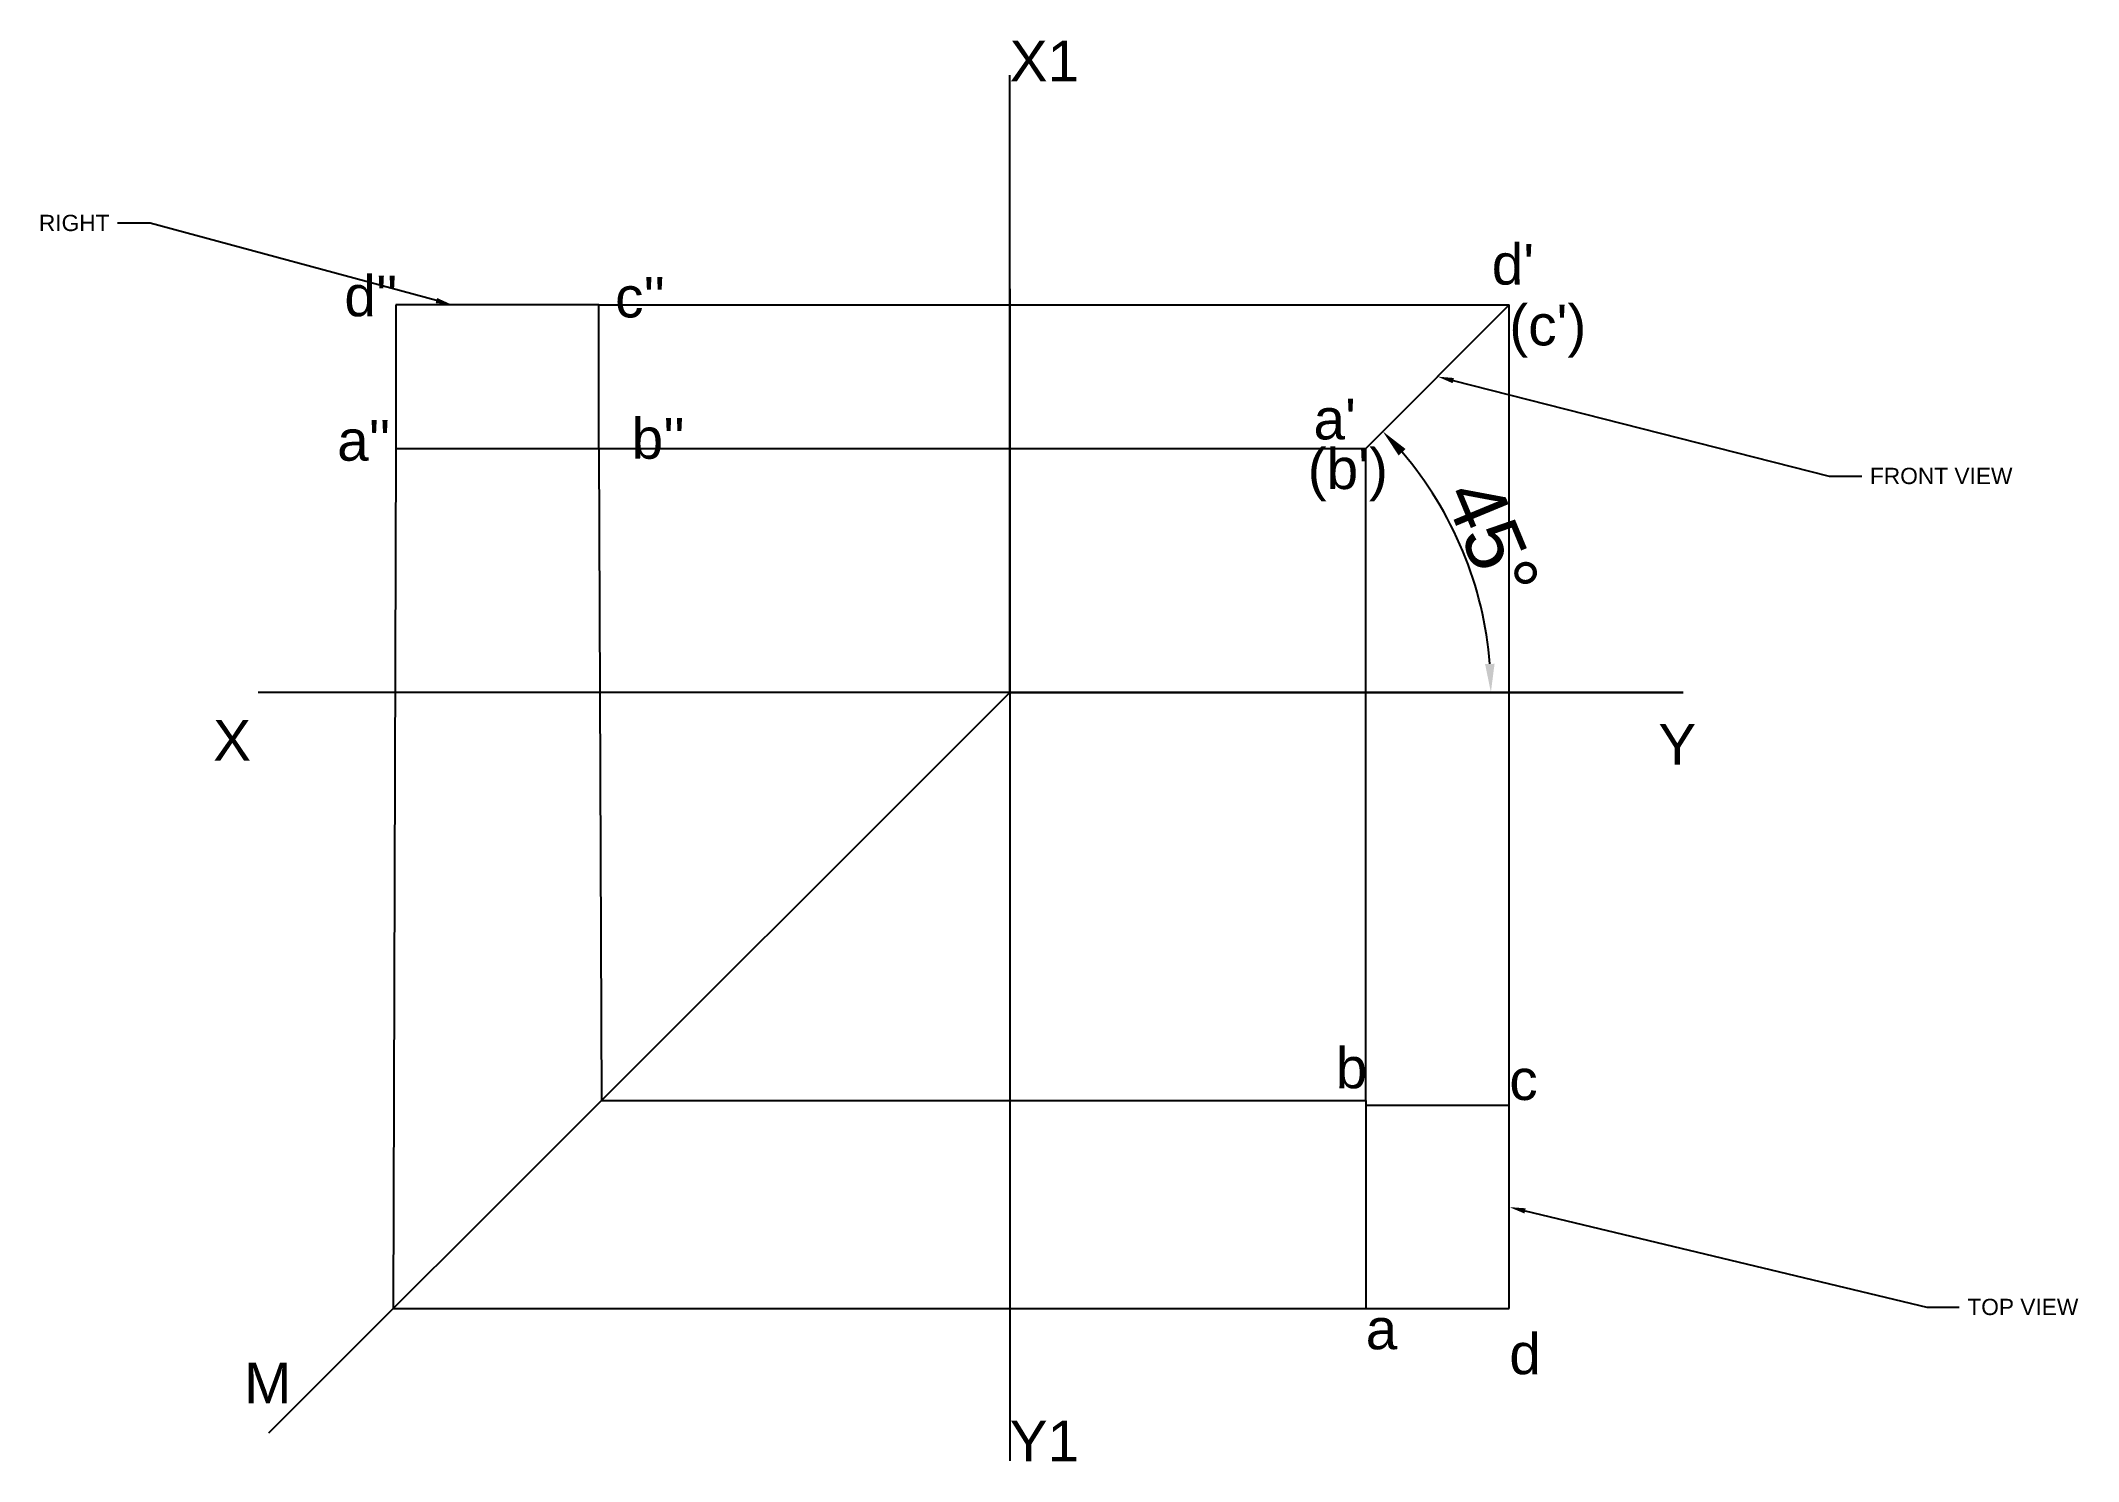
# Model space of a CAD drawing. Header units: millimetres. Extents: x 2362 to 2863, y 1400 to 1750.
import ezdxf
from ezdxf import colors
from ezdxf.entities.mleader import LeaderData, LeaderLine
from ezdxf.math import Vec2, Vec3

# ---------------------------------------------------------------- set-up
doc = ezdxf.new("R2010")
doc.units = ezdxf.units.MM
doc.styles.get("Standard").update_dxf_attribs({"font": 'arial.ttf'})
doc.dimstyles.new('ISO-25', dxfattribs={"dimtxt": 14, "dimasz": 7, "dimexe": 1.25, "dimexo": 0.625, "dimtad": 1, "dimtxsty": 'Standard', "dimcen": 2.5, "dimadec": 0, "dimazin": 0, "dimtfac": 1, "dimtmove": 0, "dimatfit": 3, "dimfxl": 1, "dimarcsym": 0})

# ---------------------------------------------------------------- blocks, each defined once
blk = doc.blocks.new('*D7')
at = {"color": 0, "lineweight": -2, "transparency": 16777216}
blk.add_arc((2627.68, 1589.51), 90.89, 4.4139, 40.5901, dxfattribs=at)
at = {"color": 0, "transparency": 16777216}
for points in [[(2695.85, 1647.85), (2697.56, 1649.44), (2691.95, 1653.78)], [(2719.47, 1596.55), (2717.14, 1596.46), (2718.57, 1589.51)]]:
    blk.add_solid(points, dxfattribs=at)
at = {"layer": 'Defpoints', "color": 0, "transparency": 16777216}
for p in [(2723.1, 1684.94), (2687.75, 1649.58), (2715.47, 1613.03), (2415.13, 1589.51), (2765.93, 1589.51)]:
    blk.add_point(p, dxfattribs=at)
at = {"color": 0, "transparency": 16777216, "insert": (2718.81, 1627.26), "char_height": 14, "attachment_point": 5, "rotation": 292.502}
blk.add_mtext('45°', dxfattribs=at)

msp = doc.modelspace()

# ---------------------------------------------------------------- linework, layer by layer
at = {"color": 18, "true_color": 0x000000}
for p, q in [((2600.125, 1589.509), (2600.125, 1741.48)), ((2600.125, 1688.834), (2600.125, 1490.185)), ((2449.01, 1684.939), (2449.01, 1649.584)), ((2499.01, 1684.939), (2449.01, 1684.939)), ((2499.01, 1649.584), (2499.01, 1684.939)), ((2687.75, 1649.584), (2723.1, 1684.939)), ((2449.01, 1649.584), (2499.01, 1649.584)), ((2765.931, 1589.509), (2415.129, 1589.509)), ((2600.125, 1589.509), (2479.917, 1469.301)), ((2600.125, 1589.509), (2765.931, 1589.509)), ((2600.125, 1589.509), (2600.125, 1400.306)), ((2499.675, 1489.059), (2417.708, 1407.093)), ((2687.75, 1489.059), (2687.75, 1437.77)), ((2723.1, 1487.77), (2687.75, 1487.77)), ((2723.1, 1437.77), (2723.1, 1487.77)), ((2687.75, 1437.77), (2723.1, 1437.77))]:
    msp.add_line(p, q, dxfattribs=at)
at = {"color": 114, "true_color": 0x139b48}
for p, q in [((2499.01, 1684.939), (2723.1, 1684.939)), ((2723.1, 1487.77), (2723.1, 1684.939)), ((2449.01, 1649.584), (2448.385, 1437.77)), ((2499.01, 1649.584), (2499.675, 1489.059)), ((2499.01, 1649.584), (2687.75, 1649.584)), ((2687.75, 1489.059), (2687.75, 1649.584)), ((2499.675, 1489.059), (2687.75, 1489.059)), ((2448.385, 1437.77), (2687.75, 1437.77))]:
    msp.add_line(p, q, dxfattribs=at)

# ---------------------------------------------------------------- texts
at = {"color": 18, "true_color": 0x000000, "char_height": 10, "attachment_point": 1}
for s, width, heights, insert in [('X1', 42.35909, [0], (2600.125, 1749.958)), ("d'", 74.86641, [0], (2718.781, 1699.923)), ("d''", 79.11029, [0], (2436.342, 1692.119)), ("c''", 45.30134, [2.541], (2502.984, 1691.825)), ("(c')", 80.58867, [0], (2723.1, 1684.939)), ("a''", 31.07688, [0], (2434.575, 1656.559)), ("b''", 38.56571, [0], (2507.057, 1657.036)), ("(b')", 21.45852, [0], (2673.479, 1649.584)), ('X', 36.71791, [0], (2404.056, 1582.698)), ('Y', 47.68562, [0], (2759.79, 1581.745)), ('b', 22.88909, [0], (2680.375, 1502.04)), ('c', 54.83845, [0], (2723.1, 1499.15)), ('a', 47.20876, [0], (2687.75, 1437.77)), ('d', 63.39452, [0], (2723.1, 1431.64)), ('Y1', 65.72503, [0], (2600.125, 1410.196))]:
    msp.add_mtext_dynamic_manual_height_columns(s, width=width, gutter_width=12.5, heights=heights, dxfattribs=dict(at, insert=insert))
for s, insert in [("a'", (2674.91, 1661.801)), ('M', (2411.685, 1424.492))]:
    msp.add_mtext(s, dxfattribs=dict(at, insert=insert))

# ---------------------------------------------------------------- dimensions: what is measured, and where the dimension line sits
at = {"color": 30, "true_color": 0xf8991e}
dim = msp.add_angular_dim_2l(base=(2715.473, 1613.035), line1=((2765.931, 1589.509), (2415.129, 1589.509)), line2=((2687.75, 1649.584), (2723.1, 1684.939)), dimstyle='ISO-25', dxfattribs=at)
dim.commit()
dim.dimension.update_dxf_attribs({"geometry": '*D7', "text_midpoint": (2718.806, 1627.257)})

# ---------------------------------------------------------------- leaders
ml = msp.add_multileader_mtext('Standard', dxfattribs=at)
ml.set_content('RIGHT', color=(248, 153, 30))
ml.set_leader_properties()
ml.build(insert=Vec2(0, 0))
ctx = ml.context
ctx.base_point, ctx.plane_origin = Vec3(2359.703, 1705.062), Vec3(2462.859, 1684.939)
ctx.text_align_type = 2
notes = []
notes.append((ctx, [(0, (1, 1, 0), (2388.535, 1705.062), (-1, 0), 8, [(0, [(2462.859, 1684.939)], 0, [])])]))
ctx.mtext.insert, ctx.mtext.alignment, ctx.mtext.flow_direction = Vec3(2378.535, 1707.097), 3, 5
ml = msp.add_multileader_mtext('Standard', dxfattribs=at)
ml.set_content('FRONT VIEW', color=(248, 153, 30))
ml.set_leader_properties()
ml.build(insert=Vec2(0, 0))
ctx = ml.context
ctx.base_point, ctx.plane_origin = Vec3(2809.873, 1642.769), Vec3(2705.425, 1667.262)
notes.append((ctx, [(0, (1, 1, 0), (2801.873, 1642.769), (1, 0), 8, [(0, [(2705.425, 1667.262)], 0, [])])]))
ctx.mtext.insert, ctx.mtext.flow_direction = Vec3(2811.873, 1644.803), 5
ml = msp.add_multileader_mtext('Standard', dxfattribs=at)
ml.set_content('TOP VIEW', color=(248, 153, 30))
ml.set_leader_properties()
ml.build(insert=Vec2(0, 0))
ctx = ml.context
ctx.base_point, ctx.plane_origin = Vec3(2833.849, 1438.161), Vec3(2723.1, 1462.77)
notes.append((ctx, [(0, (1, 1, 0), (2825.849, 1438.161), (1, 0), 8, [(0, [(2723.1, 1462.77)], 0, [])])]))
ctx.mtext.insert, ctx.mtext.flow_direction = Vec3(2835.849, 1440.195), 5
for ctx, leaders in notes:
    for number, flags, end, landing, length, lines in leaders:
        leader = LeaderData()
        leader.index, (leader.has_last_leader_line, leader.has_dogleg_vector, leader.attachment_direction) = number, flags
        leader.last_leader_point, leader.dogleg_vector, leader.dogleg_length = Vec3(end), Vec3(landing), length
        for number, points, colour, breaks in lines:
            line = LeaderLine()
            line.index, line.vertices, line.color, line.breaks = number, Vec3.list(points), colors.encode_raw_color(colour), breaks
            leader.lines.append(line)
        ctx.leaders.append(leader)

doc.saveas('drawing.dxf')
